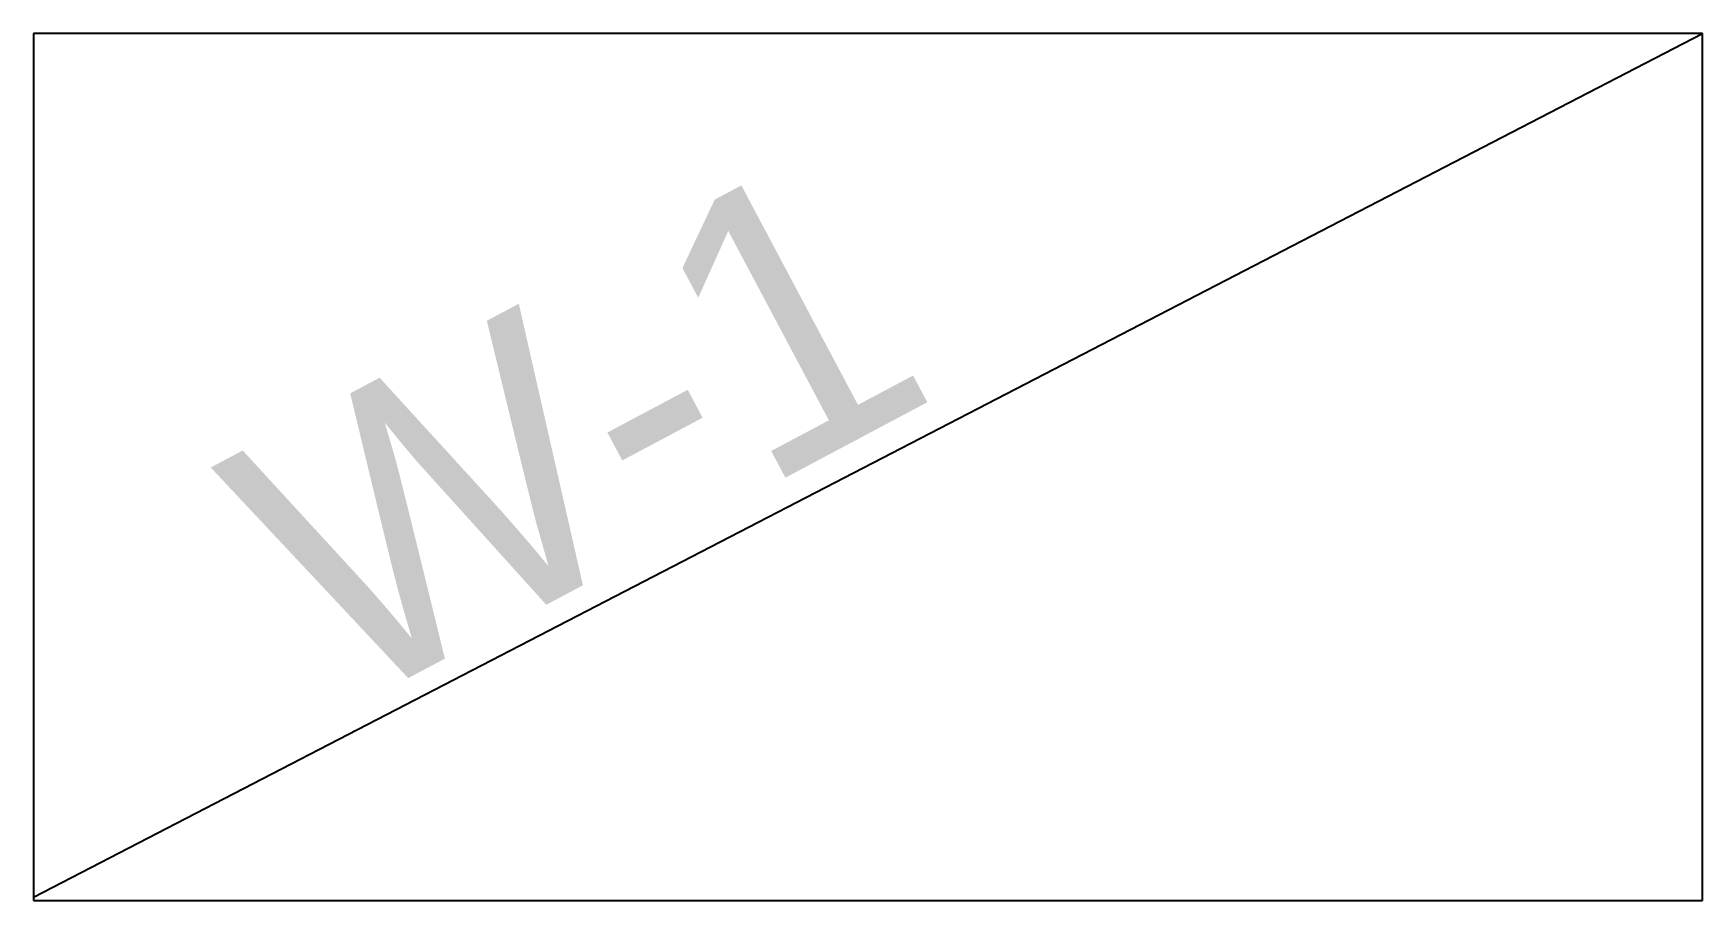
# Model space of a CAD drawing. Header units: metres. Extents: x -40576 to -39079, y -310525 to -309747.
import ezdxf

# ---------------------------------------------------------------- set-up
doc = ezdxf.new("R2010")
doc.units = ezdxf.units.M
doc.layers.add('TEXT', color=3, linetype='Continuous')

msp = doc.modelspace()

# ---------------------------------------------------------------- linework, layer by layer
at = {"layer": 'TEXT'}
for p, q in [((-40576.05, -309747.02), (-40576.05, -310524.89)), ((-39078.79, -309747.02), (-40576.05, -309747.02)), ((-40576.05, -310521.91), (-39078.79, -309747.02)), ((-39078.79, -310524.89), (-39078.79, -309747.02)), ((-40576.05, -310524.89), (-39078.79, -310524.89))]:
    msp.add_line(p, q, dxfattribs=at)

# ---------------------------------------------------------------- texts
msp.add_text('W-1', height=250, rotation=27.99, dxfattribs=at).set_placement((-40300.93, -310357.83))

doc.saveas('drawing.dxf')
